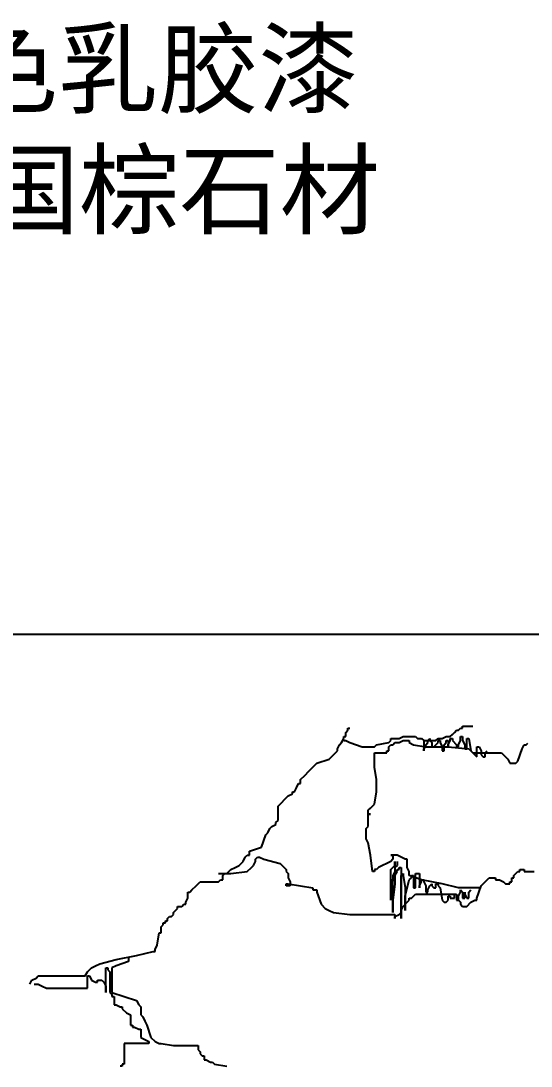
# Model space of a CAD drawing. Extents: x 604 to 5468, y 953 to 3194.
# Drawn here: x 3604 to 4159, y 2056 to 3194 of the extents above; entities that cross this region are included whole.
import ezdxf

# ---------------------------------------------------------------- set-up
doc = ezdxf.new("R2010")
doc.units = 0
doc.header["$MEASUREMENT"] = 0
for name, color, linetype in [('2', 2, 'CONTINUOUS'), ('BH', 3, 'CONTINUOUS'), ('TEXT', 3, 'CONTINUOUS')]:
    doc.layers.add(name, color=color, linetype=linetype)
doc.styles.add('HZ', font='SIMFANG0.TTF')

msp = doc.modelspace()

# ---------------------------------------------------------------- linework, layer by layer
at = {"layer": '2'}
msp.add_line((1060.9, 2526.5), (5460.9, 2526.5), dxfattribs=at)
at = {"layer": 'BH', "color": 3}
for p, q in [((3959.8, 2424.1), (3962, 2424.1)), ((3959.8, 2421.9), (3959.8, 2424.1)), ((4080.3, 2421.9), (4082.5, 2424.1)), ((4082.5, 2424.1), (4084.7, 2424.1)), ((4084.7, 2426.3), (4095.9, 2426.3)), ((4084.7, 2424.1), (4084.7, 2426.3)), ((3953.1, 2408.5), (3955.4, 2412.9)), ((3955.4, 2415.2), (3957.6, 2415.2)), ((3955.4, 2412.9), (3955.4, 2415.2)), ((3957.6, 2419.6), (3959.8, 2421.9)), ((3957.6, 2415.2), (3957.6, 2419.6)), ((4006.7, 2412.9), (4015.6, 2412.9)), ((4006.7, 2410.7), (4006.7, 2412.9)), ((4015.6, 2412.9), (4020.1, 2415.2)), ((4020.1, 2415.2), (4033.4, 2415.2)), ((4033.4, 2415.2), (4035.7, 2412.9)), ((4035.7, 2412.9), (4040.1, 2412.9)), ((4040.1, 2412.9), (4042.4, 2410.7)), ((4046.8, 2410.7), (4049.1, 2412.9)), ((4049.1, 2412.9), (4049.1, 2410.7)), ((4055.7, 2410.7), (4058, 2412.9)), ((4058, 2412.9), (4062.4, 2412.9)), ((4062.4, 2412.9), (4066.9, 2415.2)), ((4066.9, 2415.2), (4071.4, 2415.2)), ((4071.4, 2415.2), (4073.6, 2417.4)), ((4071.4, 2410.7), (4071.4, 2412.9)), ((4071.4, 2412.9), (4073.6, 2412.9)), ((4073.6, 2417.4), (4075.8, 2419.6)), ((4073.6, 2412.9), (4073.6, 2410.7)), ((4075.8, 2419.6), (4078.1, 2421.9)), ((4078.1, 2421.9), (4080.3, 2421.9)), ((4082.5, 2415.2), (4084.7, 2415.2)), ((4082.5, 2410.7), (4082.5, 2415.2)), ((4084.7, 2415.2), (4084.7, 2410.7)), ((4089.2, 2412.9), (4091.4, 2412.9)), ((4089.2, 2401.8), (4089.2, 2412.9)), ((4091.4, 2412.9), (4093.7, 2399.6)), ((3948.7, 2401.8), (3950.9, 2406.2)), ((3948.7, 2399.6), (3948.7, 2401.8)), ((3950.9, 2406.2), (3953.1, 2408.5)), ((3955.4, 2410.7), (3957.6, 2410.7)), ((3957.6, 2410.7), (3962, 2408.5)), ((3962, 2408.5), (3975.4, 2404)), ((3975.4, 2404), (3988.8, 2404)), ((3988.8, 2404), (3991, 2406.2)), ((3991, 2406.2), (4004.4, 2408.5)), ((4004.4, 2408.5), (4006.7, 2410.7)), ((4004.4, 2404), (4006.7, 2406.2)), ((4004.4, 2399.6), (4004.4, 2404)), ((4006.7, 2406.2), (4008.9, 2406.2)), ((4008.9, 2406.2), (4011.1, 2408.5)), ((4011.1, 2408.5), (4015.6, 2408.5)), ((4015.6, 2408.5), (4020.1, 2410.7)), ((4020.1, 2410.7), (4026.7, 2410.7)), ((4026.7, 2410.7), (4026.7, 2408.5)), ((4026.7, 2408.5), (4031.2, 2406.2)), ((4031.2, 2406.2), (4044.6, 2404)), ((4042.4, 2410.7), (4055.7, 2410.7)), ((4042.4, 2410.7), (4042.4, 2399.6)), ((4042.4, 2401.8), (4044.6, 2404)), ((4042.4, 2399.6), (4042.4, 2401.8)), ((4044.6, 2406.2), (4046.8, 2408.5)), ((4044.6, 2404), (4044.6, 2406.2)), ((4044.6, 2404), (4069.1, 2404)), ((4046.8, 2408.5), (4046.8, 2410.7)), ((4049.1, 2410.7), (4051.3, 2408.5)), ((4051.3, 2408.5), (4051.3, 2404)), ((4051.3, 2404), (4053.5, 2404)), ((4053.5, 2404), (4055.7, 2406.2)), ((4055.7, 2406.2), (4058, 2408.5)), ((4058, 2410.7), (4060.2, 2410.7)), ((4058, 2408.5), (4058, 2410.7)), ((4060.2, 2410.7), (4060.2, 2408.5)), ((4060.2, 2408.5), (4062.4, 2404)), ((4062.4, 2404), (4062.4, 2399.6)), ((4064.7, 2406.2), (4066.9, 2408.5)), ((4064.7, 2399.6), (4064.7, 2406.2)), ((4066.9, 2410.7), (4069.1, 2410.7)), ((4066.9, 2408.5), (4066.9, 2410.7)), ((4069.1, 2406.2), (4071.4, 2410.7)), ((4069.1, 2410.7), (4069.1, 2404)), ((4069.1, 2404), (4069.1, 2406.2)), ((4069.1, 2404), (4091.4, 2401.8)), ((4073.6, 2410.7), (4078.1, 2406.2)), ((4078.1, 2406.2), (4078.1, 2404)), ((4078.1, 2404), (4080.3, 2404)), ((4080.3, 2406.2), (4082.5, 2410.7)), ((4080.3, 2404), (4080.3, 2406.2)), ((4084.7, 2410.7), (4087, 2406.2)), ((4087, 2406.2), (4087, 2401.8)), ((4087, 2401.8), (4089.2, 2401.8)), ((4091.4, 2401.8), (4093.7, 2399.6)), ((4100.4, 2404), (4102.6, 2404)), ((4100.4, 2392.9), (4100.4, 2404)), ((4102.6, 2404), (4104.8, 2399.6)), ((4145, 2388.4), (4149.4, 2401.8)), ((4149.4, 2401.8), (4151.7, 2406.2)), ((4151.7, 2406.2), (4153.9, 2406.2)), ((4153.9, 2406.2), (4155.7, 2408)), ((3926.3, 2386.2), (3939.7, 2390.6)), ((3939.7, 2390.6), (3944.2, 2395.1)), ((3944.2, 2395.1), (3946.4, 2397.3)), ((3946.4, 2397.3), (3948.7, 2399.6)), ((3988.8, 2381.7), (3988.8, 2397.3)), ((3988.8, 2397.3), (4002.2, 2397.3)), ((4002.2, 2399.6), (4004.4, 2399.6)), ((4002.2, 2397.3), (4002.2, 2399.6)), ((4062.4, 2399.6), (4064.7, 2399.6)), ((4093.7, 2399.6), (4098.1, 2395.1)), ((4093.7, 2399.6), (4095.9, 2397.3)), ((4095.9, 2397.3), (4127.1, 2397.3)), ((4098.1, 2395.1), (4100.4, 2392.9)), ((4104.8, 2399.6), (4104.8, 2395.1)), ((4104.8, 2395.1), (4107.1, 2392.9)), ((4107.1, 2392.9), (4109.3, 2392.9)), ((4109.3, 2397.3), (4111.5, 2399.6)), ((4109.3, 2392.9), (4109.3, 2397.3)), ((4127.1, 2397.3), (4129.4, 2395.1)), ((4129.4, 2395.1), (4133.8, 2390.6)), ((4133.8, 2390.6), (4136.1, 2386.2)), ((3917.4, 2377.3), (3919.7, 2379.5)), ((3919.7, 2379.5), (3921.9, 2381.7)), ((3921.9, 2381.7), (3926.3, 2386.2)), ((3991, 2368.4), (3988.8, 2381.7)), ((4136.1, 2386.2), (4142.8, 2386.2)), ((4142.8, 2386.2), (4145, 2388.4)), ((3908.5, 2368.4), (3913, 2372.8)), ((3908.5, 2363.9), (3908.5, 2368.4)), ((3913, 2372.8), (3917.4, 2377.3)), ((3991, 2355), (3991, 2368.4)), ((3901.8, 2355), (3904, 2359.4)), ((3904, 2359.4), (3906.3, 2363.9)), ((3906.3, 2363.9), (3908.5, 2363.9)), ((3886.2, 2341.6), (3892.9, 2348.3)), ((3892.9, 2348.3), (3895.1, 2350.5)), ((3895.1, 2350.5), (3899.6, 2352.7)), ((3899.6, 2355), (3901.8, 2355)), ((3899.6, 2352.7), (3899.6, 2355)), ((3988.8, 2341.6), (3991, 2355)), ((3884, 2339.4), (3886.2, 2341.6)), ((3884, 2323.8), (3884, 2339.4)), ((3982.1, 2334.9), (3984.4, 2337.1)), ((3982.1, 2330.5), (3982.1, 2334.9)), ((3984.4, 2337.1), (3988.8, 2341.6)), ((3881.7, 2321.5), (3884, 2323.8)), ((3881.7, 2319.3), (3881.7, 2321.5)), ((3982.1, 2317.1), (3982.1, 2330.5)), ((3984.4, 2330.5), (3982.1, 2330.5)), ((3982.1, 2330.5), (3984.4, 2330.5)), ((3870.6, 2308.2), (3872.8, 2310.4)), ((3872.8, 2310.4), (3875, 2314.9)), ((3875, 2314.9), (3877.3, 2317.1)), ((3877.3, 2317.1), (3881.7, 2319.3)), ((3979.9, 2314.9), (3982.1, 2317.1)), ((3979.9, 2303.7), (3979.9, 2314.9)), ((3866.1, 2294.8), (3870.6, 2308.2)), ((3982.1, 2299.2), (3979.9, 2303.7)), ((3984.4, 2285.9), (3982.1, 2299.2)), ((3852.7, 2290.3), (3866.1, 2294.8)), ((3852.7, 2285.9), (3852.7, 2290.3)), ((3841.6, 2274.7), (3846, 2279.2)), ((3846, 2279.2), (3848.3, 2283.6)), ((3848.3, 2283.6), (3850.5, 2285.9)), ((3850.5, 2285.9), (3852.7, 2285.9)), ((3857.2, 2274.7), (3859.4, 2279.2)), ((3859.4, 2281.4), (3861.6, 2283.6)), ((3859.4, 2279.2), (3859.4, 2281.4)), ((3861.6, 2283.6), (3863.9, 2283.6)), ((3863.9, 2283.6), (3868.3, 2281.4)), ((3868.3, 2281.4), (3886.2, 2277)), ((3886.2, 2277), (3890.7, 2272.5)), ((3986.6, 2268), (3984.4, 2285.9)), ((4002.2, 2277), (3997.7, 2274.7)), ((4006.7, 2279.2), (4002.2, 2277)), ((4006.7, 2285.9), (4008.9, 2285.9)), ((4013.4, 2285.9), (4006.7, 2285.9)), ((4008.9, 2281.4), (4006.7, 2279.2)), ((4008.9, 2285.9), (4008.9, 2281.4)), ((4011.1, 2279.2), (4011.1, 2254.7)), ((4011.1, 2274.7), (4011.1, 2279.2)), ((4017.8, 2283.6), (4013.4, 2285.9)), ((4013.4, 2279.2), (4013.4, 2274.7)), ((4022.3, 2281.4), (4017.8, 2283.6)), ((4024.5, 2281.4), (4022.3, 2281.4)), ((4024.5, 2272.5), (4024.5, 2281.4)), ((3819.3, 2265.8), (3832.6, 2265.8)), ((3823.7, 2263.6), (3826, 2265.8)), ((3826, 2265.8), (3828.2, 2265.8)), ((3828.2, 2265.8), (3830.4, 2268)), ((3830.4, 2268), (3832.6, 2270.3)), ((3832.6, 2270.3), (3837.1, 2272.5)), ((3832.6, 2265.8), (3850.5, 2268)), ((3837.1, 2272.5), (3841.6, 2274.7)), ((3850.5, 2268), (3855, 2272.5)), ((3855, 2272.5), (3857.2, 2274.7)), ((3890.7, 2272.5), (3892.9, 2270.3)), ((3892.9, 2270.3), (3892.9, 2268)), ((3892.9, 2268), (3895.1, 2265.8)), ((3895.1, 2265.8), (3895.1, 2261.4)), ((3988.8, 2268), (3986.6, 2268)), ((3988.8, 2270.3), (3988.8, 2268)), ((3991, 2270.3), (3988.8, 2270.3)), ((3993.3, 2272.5), (3991, 2270.3)), ((3997.7, 2274.7), (3993.3, 2272.5)), ((4006.7, 2270.3), (4011.1, 2274.7)), ((4006.7, 2236.8), (4006.7, 2270.3)), ((4011.1, 2268), (4008.9, 2263.6)), ((4013.4, 2274.7), (4011.1, 2272.5)), ((4011.1, 2272.5), (4011.1, 2268)), ((4011.1, 2263.6), (4013.4, 2268)), ((4013.4, 2268), (4013.4, 2270.3)), ((4013.4, 2270.3), (4015.6, 2270.3)), ((4015.6, 2272.5), (4017.8, 2272.5)), ((4015.6, 2270.3), (4015.6, 2272.5)), ((4017.8, 2272.5), (4017.8, 2216.8)), ((4017.8, 2263.6), (4020.1, 2265.8)), ((4020.1, 2265.8), (4020.1, 2263.6)), ((4026.7, 2268), (4024.5, 2272.5)), ((4026.7, 2263.6), (4026.7, 2268)), ((4033.4, 2265.8), (4037.9, 2265.8)), ((4033.4, 2250.2), (4033.4, 2265.8)), ((4037.9, 2265.8), (4037.9, 2250.2)), ((4140.5, 2263.6), (4145, 2268)), ((4145, 2268), (4147.2, 2268)), ((4147.2, 2268), (4147.2, 2270.3)), ((4147.2, 2270.3), (4151.7, 2270.3)), ((4151.7, 2270.3), (4151.7, 2268)), ((4151.7, 2268), (4162.8, 2268)), ((3794.7, 2252.4), (3799.2, 2256.9)), ((3799.2, 2256.9), (3819.3, 2256.9)), ((3819.3, 2256.9), (3821.5, 2259.1)), ((3821.5, 2259.1), (3823.7, 2259.1)), ((3823.7, 2259.1), (3823.7, 2263.6)), ((3892.9, 2254.7), (3895.1, 2254.7)), ((3892.9, 2252.4), (3892.9, 2254.7)), ((3895.1, 2261.4), (3897.3, 2256.9)), ((3895.1, 2254.7), (3908.5, 2252.4)), ((3897.3, 2256.9), (3897.3, 2252.4)), ((4008.9, 2259.1), (4006.7, 2241.3)), ((4008.9, 2259.1), (4011.1, 2263.6)), ((4008.9, 2263.6), (4008.9, 2259.1)), ((4008.9, 2223.5), (4008.9, 2259.1)), ((4011.1, 2254.7), (4008.9, 2236.8)), ((4017.8, 2216.8), (4017.8, 2263.6)), ((4020.1, 2263.6), (4022.3, 2250.2)), ((4022.3, 2241.3), (4026.7, 2259.1)), ((4040.1, 2259.1), (4026.7, 2263.6)), ((4026.7, 2259.1), (4029, 2261.4)), ((4029, 2263.6), (4031.2, 2263.6)), ((4029, 2261.4), (4029, 2263.6)), ((4031.2, 2263.6), (4031.2, 2250.2)), ((4037.9, 2252.4), (4040.1, 2256.9)), ((4062.4, 2254.7), (4040.1, 2259.1)), ((4040.1, 2259.1), (4042.4, 2259.1)), ((4040.1, 2256.9), (4040.1, 2259.1)), ((4042.4, 2259.1), (4042.4, 2256.9)), ((4042.4, 2256.9), (4044.6, 2252.4)), ((4049.1, 2252.4), (4051.3, 2254.7)), ((4051.3, 2254.7), (4051.3, 2252.4)), ((4055.7, 2254.7), (4058, 2254.7)), ((4055.7, 2250.2), (4055.7, 2254.7)), ((4058, 2254.7), (4058, 2252.4)), ((4080.3, 2250.2), (4062.4, 2254.7)), ((4104.8, 2252.4), (4111.5, 2259.1)), ((4111.5, 2259.1), (4113.8, 2261.4)), ((4113.8, 2261.4), (4120.4, 2261.4)), ((4120.4, 2261.4), (4120.4, 2259.1)), ((4120.4, 2259.1), (4124.9, 2259.1)), ((4124.9, 2259.1), (4129.4, 2256.9)), ((4129.4, 2256.9), (4131.6, 2254.7)), ((4131.6, 2254.7), (4136.1, 2254.7)), ((4136.1, 2256.9), (4138.3, 2256.9)), ((4136.1, 2254.7), (4136.1, 2256.9)), ((4138.3, 2261.4), (4140.5, 2261.4)), ((4138.3, 2256.9), (4138.3, 2261.4)), ((4140.5, 2261.4), (4140.5, 2263.6)), ((3785.8, 2245.7), (3788, 2245.7)), ((3785.8, 2239.1), (3785.8, 2245.7)), ((3788, 2245.7), (3790.3, 2248)), ((3790.3, 2248), (3794.7, 2252.4)), ((3897.3, 2252.4), (3892.9, 2252.4)), ((3908.5, 2252.4), (3921.9, 2250.2)), ((3921.9, 2250.2), (3921.9, 2248)), ((3921.9, 2248), (3926.3, 2248)), ((3926.3, 2248), (3926.3, 2245.7)), ((3926.3, 2245.7), (3930.8, 2232.4)), ((4022.3, 2250.2), (4022.3, 2225.7)), ((4031.2, 2250.2), (4033.4, 2250.2)), ((4031.2, 2241.3), (4033.4, 2243.5)), ((4033.4, 2243.5), (4078.1, 2243.5)), ((4037.9, 2250.2), (4037.9, 2252.4)), ((4044.6, 2252.4), (4044.6, 2245.7)), ((4044.6, 2245.7), (4046.8, 2245.7)), ((4046.8, 2248), (4049.1, 2252.4)), ((4046.8, 2245.7), (4046.8, 2248)), ((4051.3, 2252.4), (4053.5, 2250.2)), ((4053.5, 2250.2), (4055.7, 2250.2)), ((4058, 2252.4), (4060.2, 2250.2)), ((4060.2, 2250.2), (4062.4, 2236.8)), ((4075.8, 2243.5), (4078.1, 2243.5)), ((4075.8, 2239.1), (4075.8, 2243.5)), ((4078.1, 2243.5), (4078.1, 2236.8)), ((4078.1, 2243.5), (4078.1, 2239.1)), ((4102.6, 2250.2), (4080.3, 2250.2)), ((4080.3, 2241.3), (4082.5, 2245.7)), ((4082.5, 2248), (4084.7, 2245.7)), ((4082.5, 2245.7), (4082.5, 2248)), ((4084.7, 2245.7), (4084.7, 2239.1)), ((4087, 2245.7), (4087, 2243.5)), ((4087, 2239.1), (4087, 2245.7)), ((4087, 2243.5), (4089.2, 2239.1)), ((4091.4, 2245.7), (4093.7, 2248)), ((4091.4, 2239.1), (4091.4, 2245.7)), ((4100.4, 2239.1), (4104.8, 2252.4)), ((3779.1, 2230.1), (3781.3, 2232.4)), ((3781.3, 2232.4), (3783.6, 2232.4)), ((3783.6, 2234.6), (3785.8, 2239.1)), ((3783.6, 2232.4), (3783.6, 2234.6)), ((3930.8, 2232.4), (3935.3, 2227.9)), ((4006.7, 2241.3), (4006.7, 2236.8)), ((4008.9, 2236.8), (4008.9, 2223.5)), ((4020.1, 2230.1), (4024.5, 2234.6)), ((4022.3, 2225.7), (4022.3, 2241.3)), ((4024.5, 2234.6), (4026.7, 2236.8)), ((4026.7, 2236.8), (4026.7, 2239.1)), ((4026.7, 2239.1), (4029, 2239.1)), ((4029, 2239.1), (4031.2, 2241.3)), ((4062.4, 2236.8), (4064.7, 2234.6)), ((4064.7, 2234.6), (4066.9, 2234.6)), ((4066.9, 2234.6), (4069.1, 2236.8)), ((4069.1, 2241.3), (4071.4, 2241.3)), ((4069.1, 2236.8), (4069.1, 2241.3)), ((4071.4, 2241.3), (4071.4, 2239.1)), ((4071.4, 2239.1), (4075.8, 2239.1)), ((4078.1, 2239.1), (4082.5, 2234.6)), ((4078.1, 2236.8), (4080.3, 2236.8)), ((4080.3, 2236.8), (4080.3, 2241.3)), ((4082.5, 2234.6), (4082.5, 2232.4)), ((4082.5, 2232.4), (4084.7, 2230.1)), ((4084.7, 2239.1), (4087, 2239.1)), ((4089.2, 2239.1), (4091.4, 2239.1)), ((4089.2, 2230.1), (4093.7, 2234.6)), ((4093.7, 2234.6), (4098.1, 2236.8)), ((4098.1, 2236.8), (4100.4, 2236.8)), ((4100.4, 2236.8), (4100.4, 2239.1)), ((3763.5, 2216.8), (3765.7, 2219)), ((3765.7, 2219), (3767.9, 2219)), ((3767.9, 2219), (3770.2, 2221.2)), ((3770.2, 2223.5), (3772.4, 2225.7)), ((3770.2, 2221.2), (3770.2, 2223.5)), ((3772.4, 2225.7), (3774.6, 2227.9)), ((3774.6, 2230.1), (3779.1, 2230.1)), ((3774.6, 2227.9), (3774.6, 2230.1)), ((3935.3, 2227.9), (3939.7, 2225.7)), ((3939.7, 2225.7), (3944.2, 2223.5)), ((3944.2, 2223.5), (3962, 2221.2)), ((3962, 2221.2), (4011.1, 2221.2)), ((4011.1, 2219), (4015.6, 2221.2)), ((4011.1, 2221.2), (4011.1, 2216.8)), ((4011.1, 2216.8), (4011.1, 2219)), ((4015.6, 2221.2), (4017.8, 2223.5)), ((4017.8, 2225.7), (4020.1, 2230.1)), ((4017.8, 2223.5), (4017.8, 2225.7)), ((4084.7, 2230.1), (4089.2, 2230.1)), ((3756.8, 2207.9), (3759, 2210.1)), ((3756.8, 2201.2), (3756.8, 2207.9)), ((3759, 2212.3), (3761.3, 2212.3)), ((3759, 2210.1), (3759, 2212.3)), ((3761.3, 2214.5), (3763.5, 2214.5)), ((3761.3, 2212.3), (3761.3, 2214.5)), ((3763.5, 2214.5), (3763.5, 2216.8)), ((3752.3, 2187.8), (3754.6, 2201.2)), ((3754.6, 2201.2), (3756.8, 2201.2)), ((3750.1, 2183.3), (3752.3, 2187.8)), ((3707.7, 2172.2), (3730, 2176.6)), ((3721.1, 2174.4), (3721.1, 2170)), ((3730, 2176.6), (3747.9, 2181.1)), ((3747.9, 2181.1), (3750.1, 2181.1)), ((3750.1, 2181.1), (3750.1, 2183.3)), ((3676.5, 2158.8), (3680.9, 2163.3)), ((3680.9, 2163.3), (3685.4, 2165.5)), ((3685.4, 2165.5), (3689.9, 2167.7)), ((3689.9, 2167.7), (3707.7, 2172.2)), ((3696.6, 2136.5), (3696.6, 2163.3)), ((3696.6, 2163.3), (3698.8, 2163.3)), ((3698.8, 2163.3), (3698.8, 2161)), ((3707.7, 2165.5), (3703.2, 2163.3)), ((3703.2, 2163.3), (3703.2, 2136.5)), ((3721.1, 2170), (3707.7, 2165.5)), ((3616.2, 2149.9), (3620.7, 2152.1)), ((3620.7, 2152.1), (3622.9, 2154.4)), ((3622.9, 2154.4), (3674.2, 2154.4)), ((3674.2, 2154.4), (3676.5, 2158.8)), ((3676.5, 2154.4), (3678.7, 2154.4)), ((3676.5, 2141), (3676.5, 2154.4)), ((3678.7, 2154.4), (3680.9, 2149.9)), ((3698.8, 2161), (3701, 2158.8)), ((3701, 2158.8), (3701, 2136.5)), ((3614, 2145.4), (3616.2, 2149.9)), ((3618.5, 2145.4), (3622.9, 2145.4)), ((3622.9, 2145.4), (3627.4, 2143.2)), ((3627.4, 2143.2), (3631.9, 2141)), ((3631.9, 2141), (3676.5, 2141)), ((3680.9, 2149.9), (3685.4, 2147.7)), ((3685.4, 2147.7), (3687.6, 2147.7)), ((3687.6, 2149.9), (3692.1, 2149.9)), ((3687.6, 2147.7), (3687.6, 2149.9)), ((3692.1, 2149.9), (3694.3, 2147.7)), ((3694.3, 2147.7), (3696.6, 2143.2)), ((3696.6, 2143.2), (3696.6, 2136.5)), ((3701, 2136.5), (3703.2, 2134.3)), ((3703.2, 2136.5), (3716.6, 2132.1)), ((3703.2, 2134.3), (3703.2, 2132.1)), ((3703.2, 2132.1), (3705.5, 2132.1)), ((3705.5, 2132.1), (3705.5, 2123.1)), ((3716.6, 2132.1), (3730, 2127.6)), ((3705.5, 2123.1), (3707.7, 2123.1)), ((3707.7, 2123.1), (3712.2, 2120.9)), ((3712.2, 2120.9), (3714.4, 2120.9)), ((3714.4, 2120.9), (3714.4, 2118.7)), ((3714.4, 2118.7), (3718.9, 2114.2)), ((3730, 2127.6), (3732.3, 2123.1)), ((3732.3, 2123.1), (3734.5, 2120.9)), ((3734.5, 2120.9), (3734.5, 2112)), ((3718.9, 2114.2), (3723.3, 2112)), ((3723.3, 2112), (3723.3, 2100.9)), ((3734.5, 2112), (3736.7, 2109.8)), ((3736.7, 2109.8), (3738.9, 2105.3)), ((3738.9, 2105.3), (3741.2, 2100.9)), ((3723.3, 2100.9), (3725.6, 2100.9)), ((3725.6, 2100.9), (3725.6, 2098.6)), ((3725.6, 2098.6), (3727.8, 2098.6)), ((3727.8, 2098.6), (3732.3, 2096.4)), ((3732.3, 2096.4), (3734.5, 2096.4)), ((3734.5, 2096.4), (3734.5, 2087.5)), ((3741.2, 2100.9), (3745.6, 2087.5)), ((3734.5, 2087.5), (3743.4, 2083)), ((3743.4, 2083), (3743.4, 2080.8)), ((3745.6, 2087.5), (3750.1, 2083)), ((3750.1, 2083), (3754.6, 2080.8)), ((3743.4, 2080.8), (3716.6, 2080.8)), ((3716.6, 2080.8), (3716.6, 2058.5)), ((3754.6, 2080.8), (3756.8, 2080.8)), ((3756.8, 2080.8), (3770.2, 2078.6)), ((3770.2, 2078.6), (3797, 2078.6)), ((3797, 2078.6), (3797, 2074.1)), ((3797, 2074.1), (3799.2, 2071.9)), ((3799.2, 2071.9), (3799.2, 2069.6)), ((3799.2, 2069.6), (3801.4, 2067.4)), ((3801.4, 2067.4), (3803.6, 2067.4)), ((3803.6, 2067.4), (3803.6, 2063)), ((3803.6, 2063), (3805.9, 2063)), ((3805.9, 2063), (3810.3, 2060.7)), ((3810.3, 2060.7), (3812.6, 2060.7)), ((3812.6, 2060.7), (3814.8, 2058.5)), ((3714.4, 2056.3), (3712.2, 2056.3)), ((3714.4, 2058.5), (3714.4, 2056.3)), ((3716.6, 2058.5), (3714.4, 2058.5)), ((3814.8, 2058.5), (3828.2, 2056.3))]:
    msp.add_line(p, q, dxfattribs=at)

# ---------------------------------------------------------------- texts
at = {"layer": 'TEXT', "style": 'HZ'}
for s, p in [('白色乳胶漆', (3426.1, 3102)), ('英国棕石材', (3449.4, 2970.4))]:
    msp.add_text(s, height=80, dxfattribs=at).set_placement(p)

doc.saveas('drawing.dxf')
